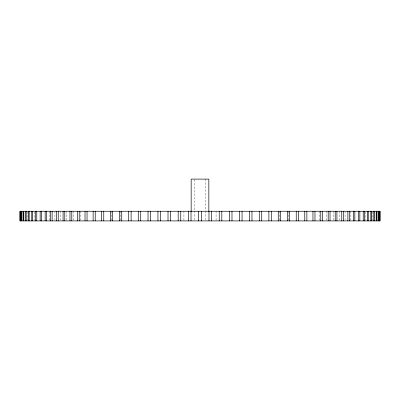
<?xml version="1.0" encoding="UTF-8"?>
<svg xmlns="http://www.w3.org/2000/svg" width="400" height="400" viewBox="0 0 400 400"><rect width="100%" height="100%" fill="white"/><g stroke="black" fill="none" stroke-linecap="round" stroke-linejoin="round"><path stroke-width="0.3" stroke-dasharray="2 1.5" d="M372.765 211.855L372.765 220.295M365.825 211.855L365.825 220.295M350.215 211.255L350.215 220.295M345.05 211.255L345.05 220.295M339.41 211.255L339.41 220.295M333.32 211.255L333.32 220.295M326.795 211.255L326.795 220.295M319.85 211.255L319.85 220.295M288.365 211.255L288.365 220.295M279.705 211.255L279.705 220.295M216.075 211.255L216.075 220.295M205.625 179.1L205.625 210.295M205.625 210.915L205.625 220.275M194.375 179.725L194.375 210.295M194.375 210.915L194.375 220.275M183.925 211.255L183.925 220.295M120.295 211.255L120.295 220.295M111.635 211.255L111.635 220.295M80.15 211.255L80.15 220.295M73.205 211.255L73.205 220.295M66.68 211.255L66.68 220.295M60.59 211.255L60.59 220.295M54.95 211.255L54.95 220.295M49.785 211.255L49.785 220.295M34.175 211.855L34.175 220.295M27.235 211.855L27.235 220.295"/><path stroke-width="0.6" d="M379.925 211.255L379.925 220.9M379.485 211.255L379.485 220.9M379.265 211.255L379.265 220.9M378.39 211.255L378.39 220.9M378.02 211.255L378.02 220.9M376.71 211.255L376.71 220.9M376.19 211.255L376.19 220.9M374.455 211.255L374.455 220.9M373.79 211.255L373.79 220.9M371.625 211.255L371.625 220.9M370.82 211.255L370.82 220.9M368.24 211.255L368.24 220.9M367.295 211.255L367.295 220.9M364.31 211.255L364.31 220.9M363.225 211.255L363.225 220.9M359.84 211.255L359.84 220.9M358.62 211.255L358.62 220.9M354.845 211.255L354.845 220.9M353.5 211.255L353.5 220.9M349.35 211.255L349.35 220.9M347.88 211.255L347.88 220.9M343.365 211.255L343.365 220.9M341.775 211.255L341.775 220.9M336.915 211.255L336.915 220.9M335.21 211.255L335.21 220.9M330.015 211.255L330.015 220.9M328.2 211.255L328.2 220.9M322.695 211.255L322.695 220.9M320.775 211.255L320.775 220.9M314.975 211.255L314.975 220.9M312.955 211.255L312.955 220.9M306.875 211.255L306.875 220.9M304.77 211.255L304.77 220.9M298.43 211.255L298.43 220.9M296.24 211.255L296.24 220.9M289.665 211.255L289.665 220.9M287.395 211.255L287.395 220.9M280.605 211.255L280.605 220.9M278.265 211.255L278.265 220.9M271.28 211.255L271.28 220.9M268.885 211.255L268.885 220.9M261.73 211.255L261.73 220.9M259.275 211.255L259.275 220.9M251.97 211.255L251.97 220.9M249.47 211.255L249.47 220.9M242.045 211.255L242.045 220.9M239.51 211.255L239.51 220.9M231.985 211.255L231.985 220.9M229.415 211.255L229.415 220.9M221.815 211.255L221.815 220.9M219.23 211.255L219.23 220.9M211.58 211.255L211.58 220.9M208.98 211.255L208.98 220.9M208.84 211.255L208.84 179.1L191.16 179.1L191.16 211.255M201.3 211.255L201.3 220.9M198.7 211.255L198.7 220.9M191.02 211.255L191.02 220.9M188.42 211.255L188.42 220.9M180.77 211.255L180.77 220.9M178.185 211.255L178.185 220.9M170.585 211.255L170.585 220.9M168.015 211.255L168.015 220.9M160.49 211.255L160.49 220.9M157.955 211.255L157.955 220.9M150.53 211.255L150.53 220.9M148.03 211.255L148.03 220.9M140.725 211.255L140.725 220.9M138.27 211.255L138.27 220.9M131.115 211.255L131.115 220.9M128.72 211.255L128.72 220.9M121.735 211.255L121.735 220.9M119.395 211.255L119.395 220.9M112.605 211.255L112.605 220.9M110.335 211.255L110.335 220.9M103.76 211.255L103.76 220.9M101.57 211.255L101.57 220.9M95.23 211.255L95.23 220.9M93.125 211.255L93.125 220.9M87.045 211.255L87.045 220.9M85.025 211.255L85.025 220.9M79.225 211.255L79.225 220.9M77.305 211.255L77.305 220.9M71.8 211.255L71.8 220.9M69.985 211.255L69.985 220.9M64.79 211.255L64.79 220.9M63.085 211.255L63.085 220.9M58.225 211.255L58.225 220.9M56.635 211.255L56.635 220.9M52.12 211.255L52.12 220.9M50.65 211.255L50.65 220.9M46.5 211.255L46.5 220.9M45.155 211.255L45.155 220.9M41.38 211.255L41.38 220.9M40.16 211.255L40.16 220.9M36.775 211.255L36.775 220.9M35.69 211.255L35.69 220.9M32.705 211.255L32.705 220.9M31.76 211.255L31.76 220.9M29.18 211.255L29.18 220.9M28.375 211.255L28.375 220.9M26.21 211.255L26.21 220.9M25.545 211.255L25.545 220.9M23.81 211.255L23.81 220.9M23.29 211.255L23.29 220.9M21.98 211.255L21.98 220.9M21.61 211.255L21.61 220.9M20.735 211.255L20.735 220.9M20.515 211.255L20.515 220.9M20.075 211.255L20.075 220.9M380 211.255L20 211.255L20 220.9L380 220.9L380 211.255"/></g></svg>
